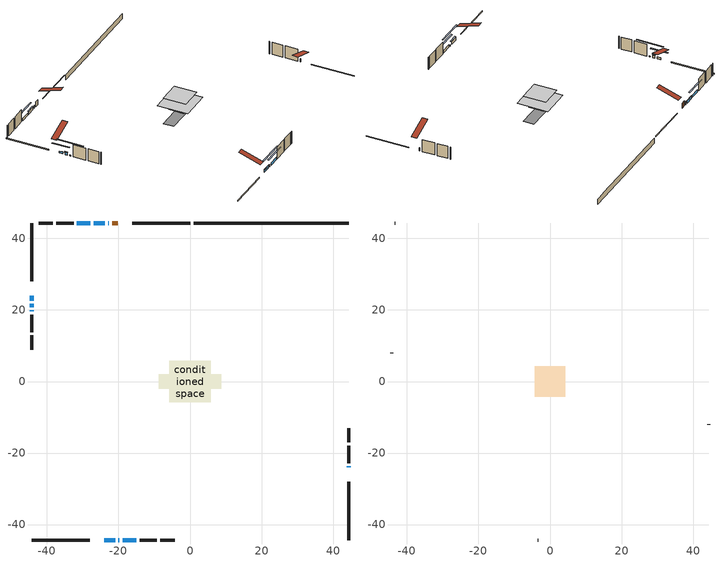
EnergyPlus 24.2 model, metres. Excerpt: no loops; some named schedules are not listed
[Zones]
conditioned space
 floor outside (Floor1 construction): -2.92,-2.92 -2.92,2.92 2.92,2.92 2.92,-2.92 z0.61
 floor adiabatic (AdiabaticFloorConstruction): -5.8,-5.8 -5.8,5.8 5.8,5.8 5.8,-5.8 z3.05
 floor foundation (Slab1 construction): -8.79,-2.03 -8.79,2.03 8.79,2.03 8.79,-2.03 z-1.52
 wall outside (RimJoist1 construction): 0.12,44.33 -16.2,44.33 / -44.33,-44.33 -28.01,-44.33 / -44.33,44.33 -44.33,28.01 / 44.33,-44.33 44.33,-28.01 z0.61:0.91
 wall outside (AdiabaticWallConstruction 1): -20.26,44.33 -21.75,44.33 z0.61:2.64
 wall outside (AdiabaticWallConstruction): -22.68,44.33 -22.88,44.33 / 44.33,-23.95 44.33,-23.74 z0.61:1.83; -44.33,23.95 -44.33,22.62 z0.61:1.39; -23.81,44.33 -26.91,44.33 z0.61:1.52; -23.95,-44.33 -20.96,-44.33 z0.61:1.77; -44.33,21.69 -44.33,20.83 z0.61:1.61; -20.04,-44.33 -19.73,-44.33 / -44.33,19.91 -44.33,19.61 z0.61:0.96; -27.83,44.33 -31.65,44.33 z0.61:1.5; -18.81,-44.33 -15.02,-44.33 z0.61:1.71
 wall outside (Wall1 construction): -32.58,44.33 -37.43,44.33 / -14.09,-44.33 -9.23,-44.33 / -44.33,18.68 -44.33,13.83 / 44.33,-22.82 44.33,-17.96 z0.61:5.49
 wall outside (Wall2 construction): -38.36,44.33 -42.33,44.33 / -8.3,-44.33 -4.33,-44.33 / -44.33,12.9 -44.33,8.93 / 44.33,-17.03 44.33,-13.06 z0.61:5.49
 wall foundation (FoundationWall1 construction): 1.05,44.33,-1.52 1.05,44.33,0.61 40,44.33,0.61 40,44.33,0.56 44.33,44.33,0.56 44.33,44.33,-1.52
 window (WindowConstruction 6): -22.68,44.33 -22.88,44.33 z0.61:1.83
 window (WindowConstruction 2): -44.33,23.95 -44.33,22.62 z0.61:1.38
 window (WindowConstruction 3): -23.81,44.33 -26.91,44.33 z0.61:1.52
 window (WindowConstruction 4): -23.95,-44.33 -20.96,-44.33 z0.61:1.77
 window (WindowConstruction 7): 44.33,-23.95 44.33,-23.75 z0.61:1.83
 window (WindowConstruction 5): -44.33,21.69 -44.33,20.84 z0.61:1.61
 window (WindowConstruction 8): -20.03,-44.33 -19.74,-44.33 z0.61:0.95
 window (WindowConstruction 9): -44.33,19.91 -44.33,19.61 z0.61:0.95
 window (WindowConstruction): -27.84,44.33 -31.65,44.33 z0.61:1.5
 window (WindowConstruction 1): -18.81,-44.33 -15.02,-44.33 z0.61:1.71
 door (Door): -20.26,44.33 -21.75,44.33 z0.61:2.64
 ceiling adiabatic (AdiabaticFloorConstruction): 5.8,-5.8 5.8,5.8 -5.8,5.8 -5.8,-5.8 z3.05
attic - vented
 floor to conditioned space (Floor2 construction Reversed): -4.28,-4.28 -4.28,4.28 4.28,4.28 4.28,-4.28 z5.49
 wall outside (Wall3 construction): -43.26,44.33 -43.4,44.33 / -3.4,-44.33 -3.27,-44.33 / -44.33,8 -44.33,7.86 / 44.33,-12.13 44.33,-11.99 z0.61:5.49
 roof outside (Roof1 construction): -19.33,44.33,5.49 -19.33,35.99,8.27 -17.13,35.99,8.27 -17.13,44.33,5.49; -24.88,-44.33,5.49 -24.88,-35.99,8.27 -27.08,-35.99,8.27 -27.08,-44.33,5.49; -44.33,24.88,5.49 -35.99,24.88,8.27 -35.99,27.08,8.27 -44.33,27.08,5.49; 44.33,-24.88,5.49 35.99,-24.88,8.27 35.99,-27.08,8.27 44.33,-27.08,5.49
shading: -44.33,19.98 -44.33,26.59 -44.74,26.59 -44.74,19.98 z4.02; -27.11,44.33 -23.61,44.33 -23.61,44.74 -27.11,44.74 z1.72; -20.76,-44.33 -24.15,-44.33 -24.15,-44.74 -20.76,-44.74 z1.98; -44.33,20.63 -44.33,21.89 -44.74,21.89 -44.74,20.63 z1.81; -14.66,-44.33 -25.11,-44.33 -25.11,-44.74 -14.66,-44.74 z6.03; -44.33,14.53 -44.33,24.99 -44.74,24.99 -44.74,14.53 z6.03; -34.29,44.33 -25.2,44.33 -25.2,44.74 -34.29,44.74 z4.14; -12.38,-44.33 -21.45,-44.33 -21.45,-44.74 -12.38,-44.74 z4.35
[Building]
Building 1: Terrain=Suburbs
[Site:Location]
Toronto Intl AP_ON: Latitude {deg}=43.68; Longitude {deg}=-79.63; Time Zone {hr}=-5; Elevation {m}=173; Keep Site Location Information=Yes
[Site:GroundTemperature:Shallow]
4.59119, 2.66285, 2.50842, 3.42352, 7.09712, 10.7536, 13.9236, 15.9317, 16.1023, 14.4691, 11.3799, 7.83558
[Site:WaterMainsTemperature]
Calculation Method=Schedule; Temperature Schedule=mains temperature schedule
[Material] Roughness=Rough; Thermal Absorptance=0.9
Name | Thickness {m} | Conductivity {W/m-K} | Density {kg/m3} | Specific Heat {J/kg-K} | Solar Absorptance | Visible Absorptance
asphalt or fiberglass shingles | 0.00635 | 0.162714 | 1121.4 | 1465.45 | 0.4 | 0.4
ceiling loosefill ins | 0.0846667 | 0.0480833 | 16.02 | 1046.75 | 0.7 | 0.7
ceiling stud and cavity | 0.1397 | 0.09942 | 65.682 | 1177.47 | 0.7 | 0.7
concrete 4.0 in. | 0.1016 | 1.803125 | 2242.8 | 837.4 | 0.7 | 0.7
concrete 8.0 in. | 0.2032 | 1.803125 | 2242.8 | 837.4 | 0.7 | 0.7
door material | 0.04445 | 0.053851 | 512.64 | 1214.23 | 0.7 | 0.7
exterior vertical ins | 0.0369022 | 0.029427 | 32.04 | 1214.23 | 0.7 | 0.7
floor covering | 0.0127 | 0.0433444 | 54.468 | 1339.84 | 0.6 | 0.6
floor rigid ins; rim joist rigid ins | 0.051816 | 0.029427 | 32.04 | 1214.23 | 0.7 | 0.7
floor rigid ins 1; wall rigid ins | 0.512978 | 0.029427 | 32.04 | 1214.23 | 0.7 | 0.7
floor stud and cavity | 0.1397 | 0.0816904 | 92.3553 | 1139.71 | 0.7 | 0.7
floor stud and cavity 1 | 0.1397 | 1.75129 | 37.0049 | 1207.88 | 0.7 | 0.7
furniture material conditioned space 1 | 0.1524 | 0.115458 | 640.8 | 1214.23 | 0.6 | 0.6
gypsum board | 0.0127 | 0.160291 | 801 | 837.4 | 0.6 | 0.6
gypsum board 1 | 0.0127 | 0.160291 | 801 | 837.4 | 0.7 | 0.7
osb sheathing 0.5 in. | 0.0127 | 0.115458 | 512.64 | 1214.23 | 0.7 | 0.7
osb sheathing 0.75 in. | 0.01905 | 0.115458 | 512.64 | 1214.23 | 0.7 | 0.7
osb sheathing 2.0 in. | 0.0508 | 0.115458 | 512.64 | 1214.23 | 0.7 | 0.7
rim joist stud and cavity | 0.0508 | 0.268173 | 125.044 | 1163.47 | 0.6 | 0.6
wall stud and cavity | 0.1397 | 0.0837786 | 139.0536 | 1170.24 | 0.7 | 0.7
wall stud and cavity 1 | 0.1397 | 0.0840449 | 139.0536 | 1170.24 | 0.7 | 0.7
wall stud and cavity 2 | 0.0889 | 6.9971 | 50.32683 | 1063.81 | 0.6 | 0.6
wall stud and cavity 3 | 0.0889 | 0.380278 | 52.3479 | 1209.89 | 0.7 | 0.7
wall stud and cavity 4 | 0.0889 | 0.391764 | 83.0341 | 1211.67 | 0.7 | 0.7
wood siding | 0.0254 | 0.102417 | 544.68 | 1172.36 | 0.4 | 0.4
wood siding 1 | 0.00254 | 0.102417 | 544.68 | 1172.36 | 0.4 | 0.4
wood siding 2; wood siding 3; wood siding 4 | 0.0254 | 0.102417 | 544.68 | 1172.36 | 0.7 | 0.7
[WindowMaterial:SimpleGlazingSystem]
Name | U-Factor {W/m2-K} | Solar Heat Gain Coefficient
WindowMaterial | 2.963916 | 0.62
WindowMaterial 1 | 2.938365 | 0.65
WindowMaterial 2 | 2.98038 | 0.6
WindowMaterial 3 | 2.961077 | 0.63
WindowMaterial 4 | 2.93325 | 0.65
WindowMaterial 5 | 2.949721 | 0.64
WindowMaterial 6 | 6.93965 | 0.69
WindowMaterial 7 | 3.07123 | 0.43
[Construction]
AdiabaticFloorConstruction: floor stud and cavity 1, floor rigid ins 1, osb sheathing 0.75 in., floor covering
AdiabaticWallConstruction: wood siding 3, wall rigid ins, wall stud and cavity 3, gypsum board
AdiabaticWallConstruction 1: wood siding 4, wall rigid ins, wall stud and cavity 3, gypsum board
Door: door material
Floor1 construction: floor stud and cavity, floor rigid ins, osb sheathing 0.75 in., floor covering
Floor2 construction Reversed: gypsum board, ceiling stud and cavity, ceiling loosefill ins
FoundationWall1 construction: concrete 8.0 in., gypsum board 1
furniture construction conditioned space 1: furniture material conditioned space 1
PartitionWallConstruction: gypsum board, wall stud and cavity 4, gypsum board
RimJoist1 construction: wood siding 2, rim joist rigid ins, osb sheathing 2.0 in., rim joist stud and cavity
Roof1 construction: asphalt or fiberglass shingles
Slab1 construction: concrete 4.0 in.
Wall1 construction: wood siding, osb sheathing 0.5 in., wall stud and cavity, gypsum board
Wall2 construction: wood siding, osb sheathing 0.5 in., wall stud and cavity 1, gypsum board
Wall3 construction: wood siding 1, wall stud and cavity 2
WindowConstruction: WindowMaterial
WindowConstruction 1: WindowMaterial 1
WindowConstruction 2: WindowMaterial 2
WindowConstruction 3: WindowMaterial 3
WindowConstruction 4: WindowMaterial 4
WindowConstruction 5: WindowMaterial 5
WindowConstruction 6; WindowConstruction 7: WindowMaterial 6
WindowConstruction 8; WindowConstruction 9: WindowMaterial 7
[Zone] Multiplier=1; Part of Total Floor Area=Yes
Name | Volume {m3}
attic - vented | 33.116
conditioned space | 515.3
[Space]
Name | Zone | Volume {m3}
attic - vented 1 | attic - vented | 33.116
conditioned space 1 | conditioned space | 515.3
[ZoneInfiltration:EffectiveLeakageArea]
infil attic - vented 1: Zone or Space=attic - vented 1; Schedule=Always On Discrete; Effective Air Leakage Area {cm2}=3035.59; Stack Coefficient=0.000532495; Wind Coefficient=1.55911e-05
[ZoneMixing]
whole house fan mix: Zone or Space=attic - vented; Schedule=Always On Continuous; Design Flow Rate Calculation Method=Flow/Zone; Design Flow Rate {m3/s}=0; Source Zone or Space=conditioned space
[SurfaceProperty:ExposedFoundationPerimeter]
Slab1: Exposed Perimeter Calculation Method=TotalExposedPerimeter; Total Exposed Perimeter {m}=43.281
[InternalMass] Zone or ZoneList=conditioned space; Space or SpaceList=conditioned space 1
Name | Construction | Surface Area {m2}
furniture mass conditioned space 1 | furniture construction conditioned space 1 | 96.0121
partition wall mass | PartitionWallConstruction | 240.03
[Lights]
interior lighting: Zone or ZoneList or Space or SpaceList=conditioned space 1; Schedule=interior lighting schedule; Design Level Calculation Method=LightingLevel; Lighting Level {W}=343.2; Return Air Fraction=0; Fraction Radiant=0.6; Fraction Visible=0.2; Fraction Replaceable=1
[People]
occupants: Zone or ZoneList or Space or SpaceList=conditioned space 1; Number of People Schedule=occupants schedule; Number of People Calculation Method=People; Number of People=3; Fraction Radiant=0.314171; Sensible Heat Fraction=0.56303; Activity Level Schedule=occupants activity schedule; Carbon Dioxide Generation Rate {m3/s-W}=0; Enable ASHRAE 55 Comfort Warnings=No; Mean Radiant Temperature Calculation Type=EnclosureAveraged
[ElectricEquipment] Zone or ZoneList or Space or SpaceList=conditioned space 1; Design Level Calculation Method=EquipmentLevel
Name | Schedule | Design Level {W} | Fraction Latent | Fraction Radiant | Fraction Lost
clothes dryer | clothes dryer schedule | 140.772 | 0.015 | 0.081 | 0.85
clothes washer | clothes washer schedule | 32.1985 | 0.03 | 0.162 | 0.7
cooking range | cooking range schedule | 215.147 | 0.08 | 0.432 | 0.2
dishwasher | dishwasher schedule | 66.8632 | 0.3 | 0.18 | 0.4
fridge | fridge schedule | 72.9452 | 0 | 0.6 | 0
mech vent house fan | mech vent house fan schedule | 0.95 | 0 | 0 | 1
mech vent house fan cfis | mech vent house fan cfis schedule | 0 | 0 | 0 | 0
misc plug loads | misc plug loads schedule | 494.7 | 0.045 | 0.513 | 0.1
whole house fan | Always On Discrete | 0 | 0 | 0 | 1
[OtherEquipment] Zone or ZoneList or Space or SpaceList=conditioned space 1; Design Level Calculation Method=EquipmentLevel
Name | Fuel Type | Schedule | Design Level {W} | Fraction Latent | Fraction Radiant | Fraction Lost
clothes dryer 1 | Electricity | clothes dryer schedule | 0 | 0.015 | 0.081 | 0.85
cooking range 1 | Electricity | cooking range schedule | 0 | 0.08 | 0.432 | 0.2
general water use latent | None | general water use schedule | 62.594 | 1 | 0 | 0
general water use sensible | None | general water use schedule | -61.6891 | 0 | 0.6 | 0
mech vent house fan latent load | None | Always On Discrete | 0 | 1 | 0 | 0
mech vent house fan sensible load | None | Always On Discrete | 0 | 0 | 0 | 0
water heater energy adjustment1 | NaturalGas | Always On Discrete | 0.01 | 0 | 0 | 1
[ZoneInfiltration:DesignFlowRate] Zone or ZoneList or Space or SpaceList=conditioned space 1; Schedule=Always On Discrete; Design Flow Rate Calculation Method=Flow/Zone; Design Flow Rate {m3/s}=0
infil flow; natural vent flow; whole house fan flow
[AvailabilityManager:Scheduled]
central ac and furnace airloop Availability Manager: Schedule=Always On Discrete
[Foundation:Kiva]
Foundation Kiva 1: Initial Indoor Air Temperature {C}=18; Wall Height Above Grade {m}=0.609996; Wall Depth Below Slab {m}=0.2032; Custom Block Material Name 1=exterior vertical ins; Custom Block Depth 1 {m}=2.13; Custom Block X Position 1 {m}=0.2159; Custom Block Z Position 1 {m}=0
[Foundation:Kiva:Settings]
Soil Conductivity {W/m-K}=0.849921; Soil Density {kg/m3}=1842.3; Soil Specific Heat {J/kg-K}=418.7; Ground Solar Absorptivity=0.9; Ground Thermal Absorptivity=0.9; Ground Surface Roughness {m}=0.03; Far-Field Width {m}=40; Deep-Ground Boundary Condition=ZeroFlux; Deep-Ground Depth {m}=40; Minimum Cell Dimension {m}=0.2; Maximum Cell Growth Coefficient=3; Simulation Timestep=Timestep
[Exterior:Lights]
exterior lighting: Schedule=exterior lighting schedule; Design Level {W}=75.6
[EnergyManagementSystem:GlobalVariable]
central_ac_and_furnace_airloop_Fan_RTF
infil_program_Qfan
infil_program_Qinf
natural_vent_program_Qnv
natural_vent_program_Qwhf
[EnergyManagementSystem:Sensor]
Name | Output:Variable or Output:Meter Index Key | Output:Variable or Output:Meter
airflow_gain | infil flow | Infiltration Sensible Heat Gain Energy
airflow_gain_1 | natural vent flow | Infiltration Sensible Heat Gain Energy
airflow_gain_2 | whole house fan flow | Infiltration Sensible Heat Gain Energy
airflow_loss | infil flow | Infiltration Sensible Heat Loss Energy
airflow_loss_1 | natural vent flow | Infiltration Sensible Heat Loss Energy
airflow_loss_2 | whole house fan flow | Infiltration Sensible Heat Loss Energy
clg_load_cond |  | Cooling:EnergyTransfer:Zone:CONDITIONED SPACE
clg_sp_s; clg_sp_s_1 | cooling setpoint | Schedule Value
clothes_dryer_exhaust_0_sch_s | clothes dryer exhaust 0 schedule | Schedule Value
cool_season | cooling season schedule | Schedule Value
htg_load_cond |  | Heating:EnergyTransfer:Zone:CONDITIONED SPACE
htg_sp_s; htg_sp_s_1 | heating setpoint | Schedule Value
ig_ee_conv | clothes dryer | Electric Equipment Convective Heating Energy
ig_ee_conv_2 | cooking range | Electric Equipment Convective Heating Energy
ig_ee_conv_4 | fridge | Electric Equipment Convective Heating Energy
ig_ee_conv_5 | misc plug loads | Electric Equipment Convective Heating Energy
ig_ee_conv_6 | whole house fan | Electric Equipment Convective Heating Energy
ig_ee_rad | clothes dryer | Electric Equipment Radiant Heating Energy
ig_ee_rad_2 | cooking range | Electric Equipment Radiant Heating Energy
ig_ee_rad_4 | fridge | Electric Equipment Radiant Heating Energy
ig_ee_rad_5 | misc plug loads | Electric Equipment Radiant Heating Energy
ig_ee_rad_6 | whole house fan | Electric Equipment Radiant Heating Energy
ig_lgt_conv | interior lighting | Lights Convective Heating Energy
ig_lgt_rad | interior lighting | Lights Radiant Heating Energy
ig_lgt_vis | interior lighting | Lights Visible Radiation Heating Energy
ig_oe_conv | clothes dryer 1 | Other Equipment Convective Heating Energy
ig_oe_conv_1 | cooking range 1 | Other Equipment Convective Heating Energy
ig_oe_conv_2 | general water use latent | Other Equipment Convective Heating Energy
ig_oe_conv_3 | general water use sensible | Other Equipment Convective Heating Energy
ig_oe_conv_4 | water heater energy adjustment1 | Other Equipment Convective Heating Energy
ig_oe_rad | clothes dryer 1 | Other Equipment Radiant Heating Energy
ig_oe_rad_1 | cooking range 1 | Other Equipment Radiant Heating Energy
ig_oe_rad_2 | general water use latent | Other Equipment Radiant Heating Energy
ig_oe_rad_3 | general water use sensible | Other Equipment Radiant Heating Energy
ig_oe_rad_4 | water heater energy adjustment1 | Other Equipment Radiant Heating Energy
ig_ppl_conv | occupants | People Convective Heating Energy
ig_ppl_rad | occupants | People Radiant Heating Energy
im_conv | furniture mass conditioned space 1 | Surface Inside Face Convection Heat Gain Energy
im_conv_1 | partition wall mass | Surface Inside Face Convection Heat Gain Energy
im_ig | furniture mass conditioned space 1 | Surface Inside Face Internal Gains Radiation Heat Gain Energy
im_ig_1 | partition wall mass | Surface Inside Face Internal Gains Radiation Heat Gain Energy
im_lgt | furniture mass conditioned space 1 | Surface Inside Face Lights Radiation Heat Gain Energy
im_lgt_1 | partition wall mass | Surface Inside Face Lights Radiation Heat Gain Energy
im_sol | furniture mass conditioned space 1 | Surface Inside Face Solar Radiation Heat Gain Energy
im_sol_1 | partition wall mass | Surface Inside Face Solar Radiation Heat Gain Energy
im_surf | furniture mass conditioned space 1 | Surface Inside Face Net Surface Thermal Radiation Heat Gain Energy
im_surf_1 | partition wall mass | Surface Inside Face Net Surface Thermal Radiation Heat Gain Energy
mv_conv | mech vent house fan | Electric Equipment Convective Heating Energy
mv_conv_1 | mech vent house fan cfis | Electric Equipment Convective Heating Energy
mv_conv_2 | mech vent house fan latent load | Other Equipment Convective Heating Energy
mv_conv_3 | mech vent house fan sensible load | Other Equipment Convective Heating Energy
mv_rad | mech vent house fan | Electric Equipment Radiant Heating Energy
mv_rad_1 | mech vent house fan cfis | Electric Equipment Radiant Heating Energy
mv_rad_2 | mech vent house fan latent load | Other Equipment Radiant Heating Energy
mv_rad_3 | mech vent house fan sensible load | Other Equipment Radiant Heating Energy
natural_vent_s | natural vent schedule | Schedule Value
out_pb_s |  | Site Outdoor Air Barometric Pressure
out_wt_s |  | Site Outdoor Air Humidity Ratio
site_vw_s |  | Site Wind Speed
ss_back_out | Window1 | Surface Window Shortwave from Zone Back Out Window Heat Transfer Rate
ss_back_out_1 | Window12 | Surface Window Shortwave from Zone Back Out Window Heat Transfer Rate
ss_back_out_2 | Window14 | Surface Window Shortwave from Zone Back Out Window Heat Transfer Rate
ss_back_out_3 | Window18 | Surface Window Shortwave from Zone Back Out Window Heat Transfer Rate
ss_back_out_4 | Window2 | Surface Window Shortwave from Zone Back Out Window Heat Transfer Rate
ss_back_out_5 | Window21 | Surface Window Shortwave from Zone Back Out Window Heat Transfer Rate
ss_back_out_6 | Window22 | Surface Window Shortwave from Zone Back Out Window Heat Transfer Rate
ss_back_out_7 | Window23 | Surface Window Shortwave from Zone Back Out Window Heat Transfer Rate
ss_back_out_8 | Window3 | Surface Window Shortwave from Zone Back Out Window Heat Transfer Rate
ss_back_out_9 | Window8 | Surface Window Shortwave from Zone Back Out Window Heat Transfer Rate
ss_conv | Door1 | Surface Inside Face Convection Heat Gain Energy
ss_conv_1 | Window1 | Surface Inside Face Convection Heat Gain Energy
ss_conv_10 | Window8 | Surface Inside Face Convection Heat Gain Energy
ss_conv_2 | Window12 | Surface Inside Face Convection Heat Gain Energy
ss_conv_3 | Window14 | Surface Inside Face Convection Heat Gain Energy
ss_conv_4 | Window18 | Surface Inside Face Convection Heat Gain Energy
ss_conv_5 | Window2 | Surface Inside Face Convection Heat Gain Energy
ss_conv_6 | Window21 | Surface Inside Face Convection Heat Gain Energy
ss_conv_7 | Window22 | Surface Inside Face Convection Heat Gain Energy
ss_conv_8 | Window23 | Surface Inside Face Convection Heat Gain Energy
ss_conv_9 | Window3 | Surface Inside Face Convection Heat Gain Energy
ss_ig | Door1 | Surface Inside Face Internal Gains Radiation Heat Gain Energy
ss_ig_1 | Window1 | Surface Inside Face Internal Gains Radiation Heat Gain Energy
ss_ig_10 | Window8 | Surface Inside Face Internal Gains Radiation Heat Gain Energy
ss_ig_2 | Window12 | Surface Inside Face Internal Gains Radiation Heat Gain Energy
ss_ig_3 | Window14 | Surface Inside Face Internal Gains Radiation Heat Gain Energy
ss_ig_4 | Window18 | Surface Inside Face Internal Gains Radiation Heat Gain Energy
ss_ig_5 | Window2 | Surface Inside Face Internal Gains Radiation Heat Gain Energy
ss_ig_6 | Window21 | Surface Inside Face Internal Gains Radiation Heat Gain Energy
ss_ig_7 | Window22 | Surface Inside Face Internal Gains Radiation Heat Gain Energy
ss_ig_8 | Window23 | Surface Inside Face Internal Gains Radiation Heat Gain Energy
ss_ig_9 | Window3 | Surface Inside Face Internal Gains Radiation Heat Gain Energy
ss_lgt | Door1 | Surface Inside Face Lights Radiation Heat Gain Energy
ss_sol | Door1 | Surface Inside Face Solar Radiation Heat Gain Energy
ss_surf | Door1 | Surface Inside Face Net Surface Thermal Radiation Heat Gain Energy
ss_surf_1 | Window1 | Surface Inside Face Net Surface Thermal Radiation Heat Gain Energy
ss_surf_10 | Window8 | Surface Inside Face Net Surface Thermal Radiation Heat Gain Energy
ss_surf_2 | Window12 | Surface Inside Face Net Surface Thermal Radiation Heat Gain Energy
ss_surf_3 | Window14 | Surface Inside Face Net Surface Thermal Radiation Heat Gain Energy
ss_surf_4 | Window18 | Surface Inside Face Net Surface Thermal Radiation Heat Gain Energy
ss_surf_5 | Window2 | Surface Inside Face Net Surface Thermal Radiation Heat Gain Energy
ss_surf_6 | Window21 | Surface Inside Face Net Surface Thermal Radiation Heat Gain Energy
ss_surf_7 | Window22 | Surface Inside Face Net Surface Thermal Radiation Heat Gain Energy
ss_surf_8 | Window23 | Surface Inside Face Net Surface Thermal Radiation Heat Gain Energy
ss_surf_9 | Window3 | Surface Inside Face Net Surface Thermal Radiation Heat Gain Energy
ss_trans_in | Window1 | Surface Window Transmitted Solar Radiation Rate
ss_trans_in_1 | Window12 | Surface Window Transmitted Solar Radiation Rate
ss_trans_in_2 | Window14 | Surface Window Transmitted Solar Radiation Rate
ss_trans_in_3 | Window18 | Surface Window Transmitted Solar Radiation Rate
ss_trans_in_4 | Window2 | Surface Window Transmitted Solar Radiation Rate
ss_trans_in_5 | Window21 | Surface Window Transmitted Solar Radiation Rate
ss_trans_in_6 | Window22 | Surface Window Transmitted Solar Radiation Rate
ss_trans_in_7 | Window23 | Surface Window Transmitted Solar Radiation Rate
ss_trans_in_8 | Window3 | Surface Window Transmitted Solar Radiation Rate
ss_trans_in_9 | Window8 | Surface Window Transmitted Solar Radiation Rate
ss_trans_out | Window1 | Surface Inside Face Initial Transmitted Diffuse Transmitted Out Window Solar Radiation Rate
ss_trans_out_1 | Window12 | Surface Inside Face Initial Transmitted Diffuse Transmitted Out Window Solar Radiation Rate
ss_trans_out_2 | Window14 | Surface Inside Face Initial Transmitted Diffuse Transmitted Out Window Solar Radiation Rate
ss_trans_out_3 | Window18 | Surface Inside Face Initial Transmitted Diffuse Transmitted Out Window Solar Radiation Rate
ss_trans_out_4 | Window2 | Surface Inside Face Initial Transmitted Diffuse Transmitted Out Window Solar Radiation Rate
ss_trans_out_5 | Window21 | Surface Inside Face Initial Transmitted Diffuse Transmitted Out Window Solar Radiation Rate
ss_trans_out_6 | Window22 | Surface Inside Face Initial Transmitted Diffuse Transmitted Out Window Solar Radiation Rate
ss_trans_out_7 | Window23 | Surface Inside Face Initial Transmitted Diffuse Transmitted Out Window Solar Radiation Rate
ss_trans_out_8 | Window3 | Surface Inside Face Initial Transmitted Diffuse Transmitted Out Window Solar Radiation Rate
ss_trans_out_9 | Window8 | Surface Inside Face Initial Transmitted Diffuse Transmitted Out Window Solar Radiation Rate
s_conv | Floor1 | Surface Inside Face Convection Heat Gain Energy
s_conv_1 | Floor2 | Surface Inside Face Convection Heat Gain Energy
s_conv_10 | Wall1:0 | Surface Inside Face Convection Heat Gain Energy
s_conv_11 | Wall1:180 | Surface Inside Face Convection Heat Gain Energy
s_conv_12 | Wall1:270 | Surface Inside Face Convection Heat Gain Energy
s_conv_13 | Wall1:90 | Surface Inside Face Convection Heat Gain Energy
s_conv_14 | Wall2:0 | Surface Inside Face Convection Heat Gain Energy
s_conv_15 | Wall2:180 | Surface Inside Face Convection Heat Gain Energy
s_conv_16 | Wall2:270 | Surface Inside Face Convection Heat Gain Energy
s_conv_17 | Wall2:90 | Surface Inside Face Convection Heat Gain Energy
s_conv_2 | FoundationWall1 | Surface Inside Face Convection Heat Gain Energy
s_conv_3 | inferred conditioned ceiling | Surface Inside Face Convection Heat Gain Energy
s_conv_4 | inferred conditioned floor | Surface Inside Face Convection Heat Gain Energy
s_conv_5 | RimJoist1:0 | Surface Inside Face Convection Heat Gain Energy
s_conv_6 | RimJoist1:180 | Surface Inside Face Convection Heat Gain Energy
s_conv_7 | RimJoist1:270 | Surface Inside Face Convection Heat Gain Energy
s_conv_8 | RimJoist1:90 | Surface Inside Face Convection Heat Gain Energy
s_conv_9 | Slab1 | Surface Inside Face Convection Heat Gain Energy
s_ig | Floor1 | Surface Inside Face Internal Gains Radiation Heat Gain Energy
s_ig_1 | Floor2 | Surface Inside Face Internal Gains Radiation Heat Gain Energy
s_ig_10 | Wall1:0 | Surface Inside Face Internal Gains Radiation Heat Gain Energy
s_ig_11 | Wall1:180 | Surface Inside Face Internal Gains Radiation Heat Gain Energy
s_ig_12 | Wall1:270 | Surface Inside Face Internal Gains Radiation Heat Gain Energy
s_ig_13 | Wall1:90 | Surface Inside Face Internal Gains Radiation Heat Gain Energy
s_ig_14 | Wall2:0 | Surface Inside Face Internal Gains Radiation Heat Gain Energy
s_ig_15 | Wall2:180 | Surface Inside Face Internal Gains Radiation Heat Gain Energy
s_ig_16 | Wall2:270 | Surface Inside Face Internal Gains Radiation Heat Gain Energy
s_ig_17 | Wall2:90 | Surface Inside Face Internal Gains Radiation Heat Gain Energy
s_ig_2 | FoundationWall1 | Surface Inside Face Internal Gains Radiation Heat Gain Energy
s_ig_3 | inferred conditioned ceiling | Surface Inside Face Internal Gains Radiation Heat Gain Energy
s_ig_4 | inferred conditioned floor | Surface Inside Face Internal Gains Radiation Heat Gain Energy
s_ig_5 | RimJoist1:0 | Surface Inside Face Internal Gains Radiation Heat Gain Energy
s_ig_6 | RimJoist1:180 | Surface Inside Face Internal Gains Radiation Heat Gain Energy
s_ig_7 | RimJoist1:270 | Surface Inside Face Internal Gains Radiation Heat Gain Energy
